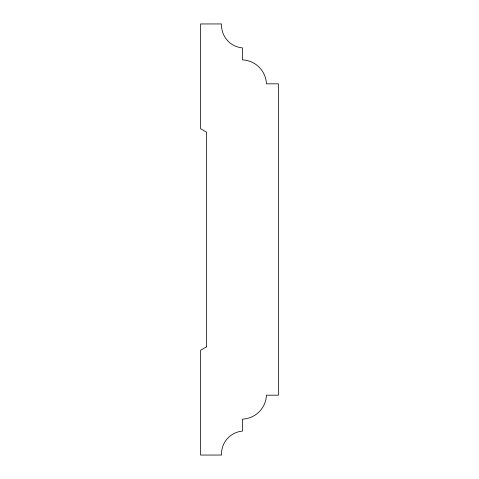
<?xml version="1.0" encoding="UTF-8"?>
<svg xmlns="http://www.w3.org/2000/svg" width="479" height="479" viewBox="0 0 479 479"><rect width="100%" height="100%" fill="white"/><g stroke="black" fill="none" stroke-linecap="round" stroke-linejoin="round"><path stroke-width="0.72" d="M206.569 346.814L200.581 350.269L200.581 455.05L221.537 455.05A22.848 22.848 0 0 1 242.494 431.1L242.494 419.125A25.016 25.016 0 0 0 266.444 395.175L278.419 395.175L278.419 83.825L266.444 83.825A25.016 25.016 0 0 0 242.494 59.875L242.494 47.9A22.848 22.848 0 0 1 221.537 23.95L200.581 23.95L200.581 128.731L206.569 132.186L206.569 346.814"/></g></svg>
